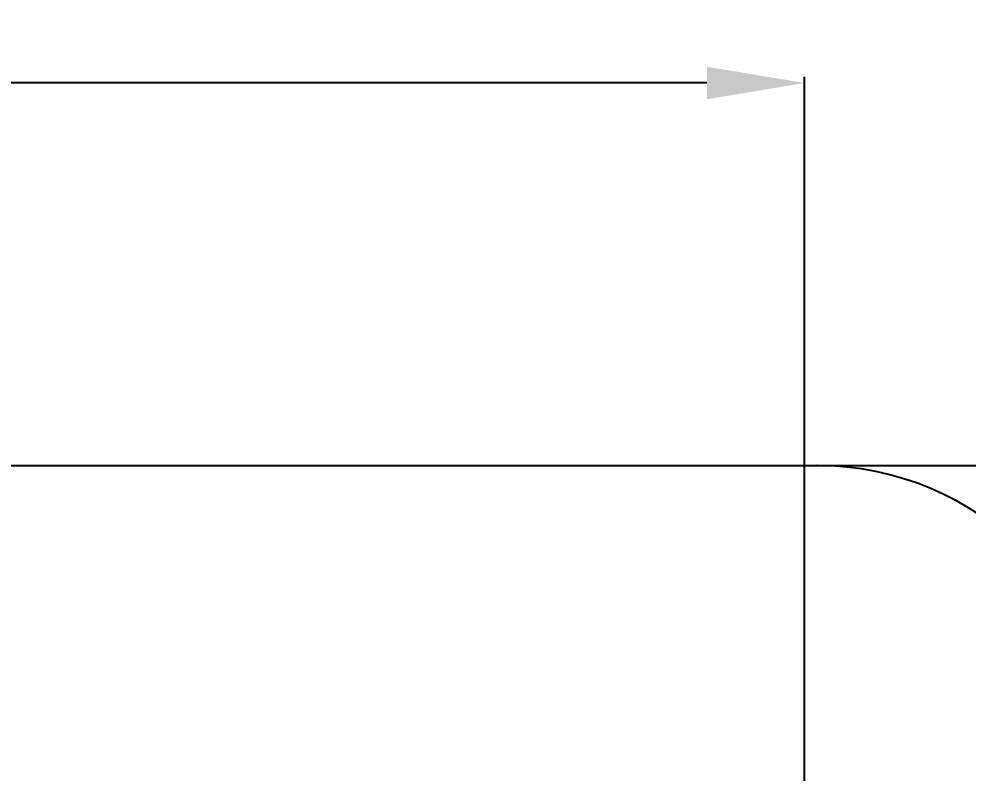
# Model space of a CAD drawing. Header units: inches. Extents: x -13 to 240, y -18 to 126.
# Drawn here: x 206.23 to 225.68, y 103.38 to 118.84 of the extents above; entities that cross this region are included whole.
import ezdxf

# ---------------------------------------------------------------- set-up
doc = ezdxf.new("R2010")
doc.units = ezdxf.units.IN
doc.header["$LTSCALE"] = 1.21
doc.header["$MEASUREMENT"] = 0
doc.header["$PDMODE"] = 3
doc.header["$PDSIZE"] = 0.3125
doc.layers.get('0').update_dxf_attribs({"linetype": 'CONTINUOUS'})
doc.layers.get('Defpoints').update_dxf_attribs({"linetype": 'CONTINUOUS'})
doc.layers.add('DIM', color=3, linetype='CONTINUOUS')
doc.styles.get("Standard").update_dxf_attribs({"font": 'txt', "width": 0.8})
doc.dimstyles.get("Standard").update_dxf_attribs({"dimtxt": 0.15625, "dimasz": 0.1875, "dimexe": 0.125, "dimexo": 0.0625, "dimgap": 0.09, "dimtad": 0, "dimtih": 1, "dimtoh": 1, "dimzin": 4, "dimdsep": 46, "dimtxsty": 'Standard', "dimblk": '_FILLED', "dimblk1": '_FILLED', "dimblk2": '_FILLED', "dimcen": 0.09, "dimazin": 1, "dimtp": 0.01, "dimtm": 0.01, "dimtfac": 1, "dimtofl": 0, "dimtmove": 0, "dimatfit": 3, "dimldrblk": '_FILLED', "dimfxl": 1, "dimtolj": 1, "dimtzin": 4, "dimarcsym": 0})

# ---------------------------------------------------------------- blocks, each defined once
blk = doc.blocks.new('_FILLED')
at = {"color": 0, "linetype": 'ByBlock'}
blk.add_solid([(0, 0), (-1, 0.1667), (-1, -0.1667)], dxfattribs=at)
blk = doc.blocks.new('*D50')
at = {"layer": 'Defpoints', "color": 0}
for p in [(222.326, 117.529), (173.826, 99.467), (222.326, 99.467)]:
    blk.add_point(p, dxfattribs=at)
at = {"layer": 'DIM', "color": 0, "lineweight": -2}
for p, q in [((173.826, 99.529), (173.826, 117.654)), ((222.326, 99.529), (222.326, 117.654)), ((175.826, 117.529), (194.92, 117.529)), ((220.326, 117.529), (201.233, 117.529))]:
    blk.add_line(p, q, dxfattribs=at)
at = {"layer": 'DIM', "color": 0, "lineweight": -2, "xscale": 2, "yscale": 2, "zscale": 2, "rotation": 180}
blk.add_blockref('_FILLED', (173.826, 117.529), dxfattribs=at)
at = {"layer": 'DIM', "color": 0, "lineweight": -2, "xscale": 2, "yscale": 2, "zscale": 2}
blk.add_blockref('_FILLED', (222.326, 117.529), dxfattribs=at)
at = {"layer": 'DIM', "color": 0, "insert": (198.076, 117.529), "char_height": 2, "attachment_point": 5}
blk.add_mtext('\\A1;48.50', dxfattribs=at)
blk = doc.blocks.new('*D53')
at = {"layer": 'Defpoints', "color": 0}
for p in [(222.326, 109.686), (236.856, 109.686), (222.326, 99.467)]:
    blk.add_point(p, dxfattribs=at)
at = {"layer": 'DIM', "color": 0, "lineweight": -2}
for p, q in [((222.389, 109.686), (236.981, 109.686)), ((236.856, 107.686), (236.856, 107.467)), ((236.856, 101.467), (236.856, 101.687)), ((222.389, 99.467), (236.981, 99.467))]:
    blk.add_line(p, q, dxfattribs=at)
at = {"layer": 'DIM', "color": 0, "lineweight": -2, "xscale": 2, "yscale": 2, "zscale": 2}
for p, rotation in [((236.856, 109.686), 90), ((236.856, 99.467), 270)]:
    blk.add_blockref('_FILLED', p, dxfattribs=dict(at, rotation=rotation))
at = {"layer": 'DIM', "color": 0, "insert": (236.856, 104.577), "char_height": 2, "attachment_point": 5, "rotation": 90}
blk.add_mtext('\\A1;10.22', dxfattribs=at)

msp = doc.modelspace()

# ---------------------------------------------------------------- linework, layer by layer
at = {"color": 7, "linetype": 'Continuous'}
msp.add_line((173.577, 109.686), (222.577, 109.686), dxfattribs=at)
msp.add_arc((222.577, 103.686), 6, 0, 90, dxfattribs=at)

# ---------------------------------------------------------------- dimensions: what is measured, and where the dimension line sits
at = {"layer": 'DIM'}
dim = msp.add_linear_dim(base=(222.326, 117.529), p1=(173.826, 99.467), p2=(222.326, 99.467), dimstyle='Standard', override={"dimtxt": 2, "dimasz": 2, "dimtih": 0, "dimtoh": 0, "dimzin": 0, "dimcen": 0.198, "dimadec": 0, "dimazin": 0, "dimtp": 0, "dimtm": 0, "dimtdec": 4, "dimtzin": 0}, dxfattribs=at)
dim.commit()
dim.dimension.update_dxf_attribs({"geometry": '*D50', "text_midpoint": (198.076, 117.529)})
dim = msp.add_linear_dim(base=(236.856, 109.686), p1=(222.326, 99.467), p2=(222.326, 109.686), angle=90, dimstyle='Standard', override={"dimtxt": 2, "dimasz": 2, "dimtih": 0, "dimtoh": 0, "dimzin": 0, "dimcen": 0.198, "dimadec": 0, "dimazin": 0, "dimtp": 0, "dimtm": 0, "dimtdec": 4, "dimtzin": 0}, dxfattribs=at)
dim.commit()
dim.dimension.update_dxf_attribs({"geometry": '*D53', "text_midpoint": (236.856, 104.577)})

doc.saveas('drawing.dxf')
